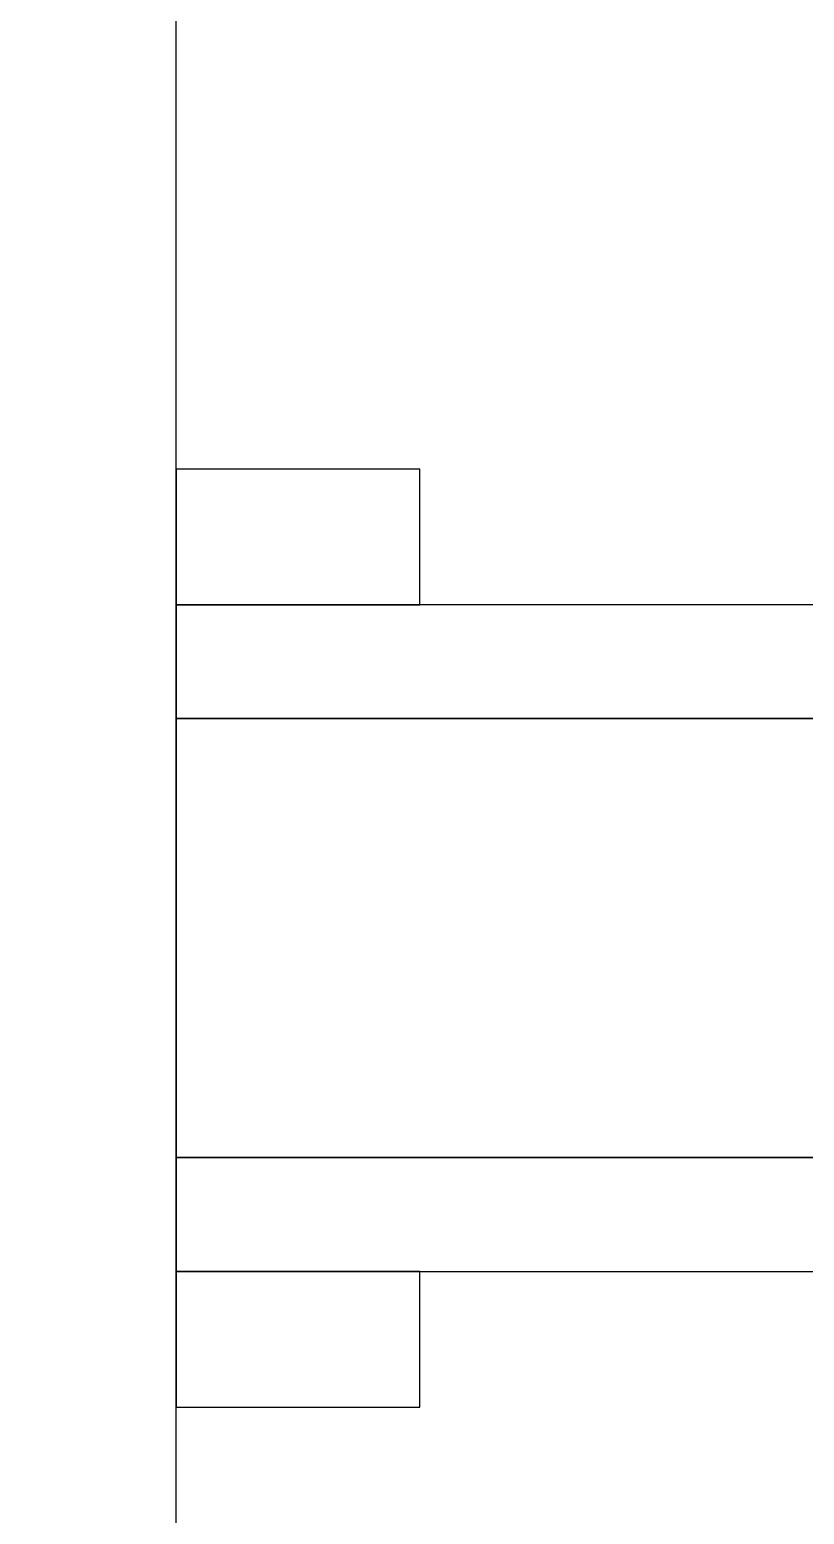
# Model space of a CAD drawing. Extents: x -37.2 to 46.7, y -36.3 to 36.3.
# Drawn here: x 36.22 to 41.47, y -3.9 to 6.15 of the extents above; entities that cross this region are included whole.
import ezdxf

# ---------------------------------------------------------------- set-up
doc = ezdxf.new("R2010")
doc.units = 0

msp = doc.modelspace()

# ---------------------------------------------------------------- linework, layer by layer
at = {"layer": 'PEC'}
msp.add_lwpolyline([(37.21516, -36.300683), (37.21516, 36.300683), (28.440375, 36.300683), (28.440375, 17.274287), (27.566113, 12.867724), (26.010075, 9.137428), (23.876376, 6.088358), (21.269131, 3.725473), (18.292455, 2.053733), (15.050461, 1.078096), (11.647264, 0.803524), (8.186979, 1.234974), (4.77372, 2.377407), (1.511433, 4.23554)], dxfattribs=at)
at = {"layer": 'ROGERS RO4360G2 (LOSSY)'}
msp.add_lwpolyline([(37.21516, -36.300683), (37.21516, 36.300683), (-37.21516, 36.300683), (-37.21516, -36.300683)], close=True, dxfattribs=at)
at = {"layer": 'ROSENBERGER_32K101-400L5_V2_GOLD'}
for points in [[(37.21516, 2.256782), (38.86516, 2.256782), (38.86516, 3.175), (37.21516, 3.175)], [(37.21516, 2.256782), (37.21516, 1.485742), (44.91516, 1.485742), (44.91516, 1.792851), (46.71516, 1.792851), (46.71516, 2.256782)], [(37.21516, -1.485742), (37.21516, -2.256782), (46.71516, -2.256782), (46.71516, -1.792851), (44.91516, -1.792851), (44.91516, -1.485742)], [(38.86516, -2.256782), (37.21516, -2.256782), (37.21516, -3.175), (38.86516, -3.175)]]:
    msp.add_lwpolyline(points, close=True, dxfattribs=at)
at = {"layer": 'ROSENBERGER_32K101-400L5_V2_TEFLON (PTFE) (LOSSY)'}
msp.add_lwpolyline([(37.21516, 1.485742), (37.21516, -1.485742), (44.91516, -1.485742), (44.91516, 1.485742)], close=True, dxfattribs=at)

doc.saveas('drawing.dxf')
